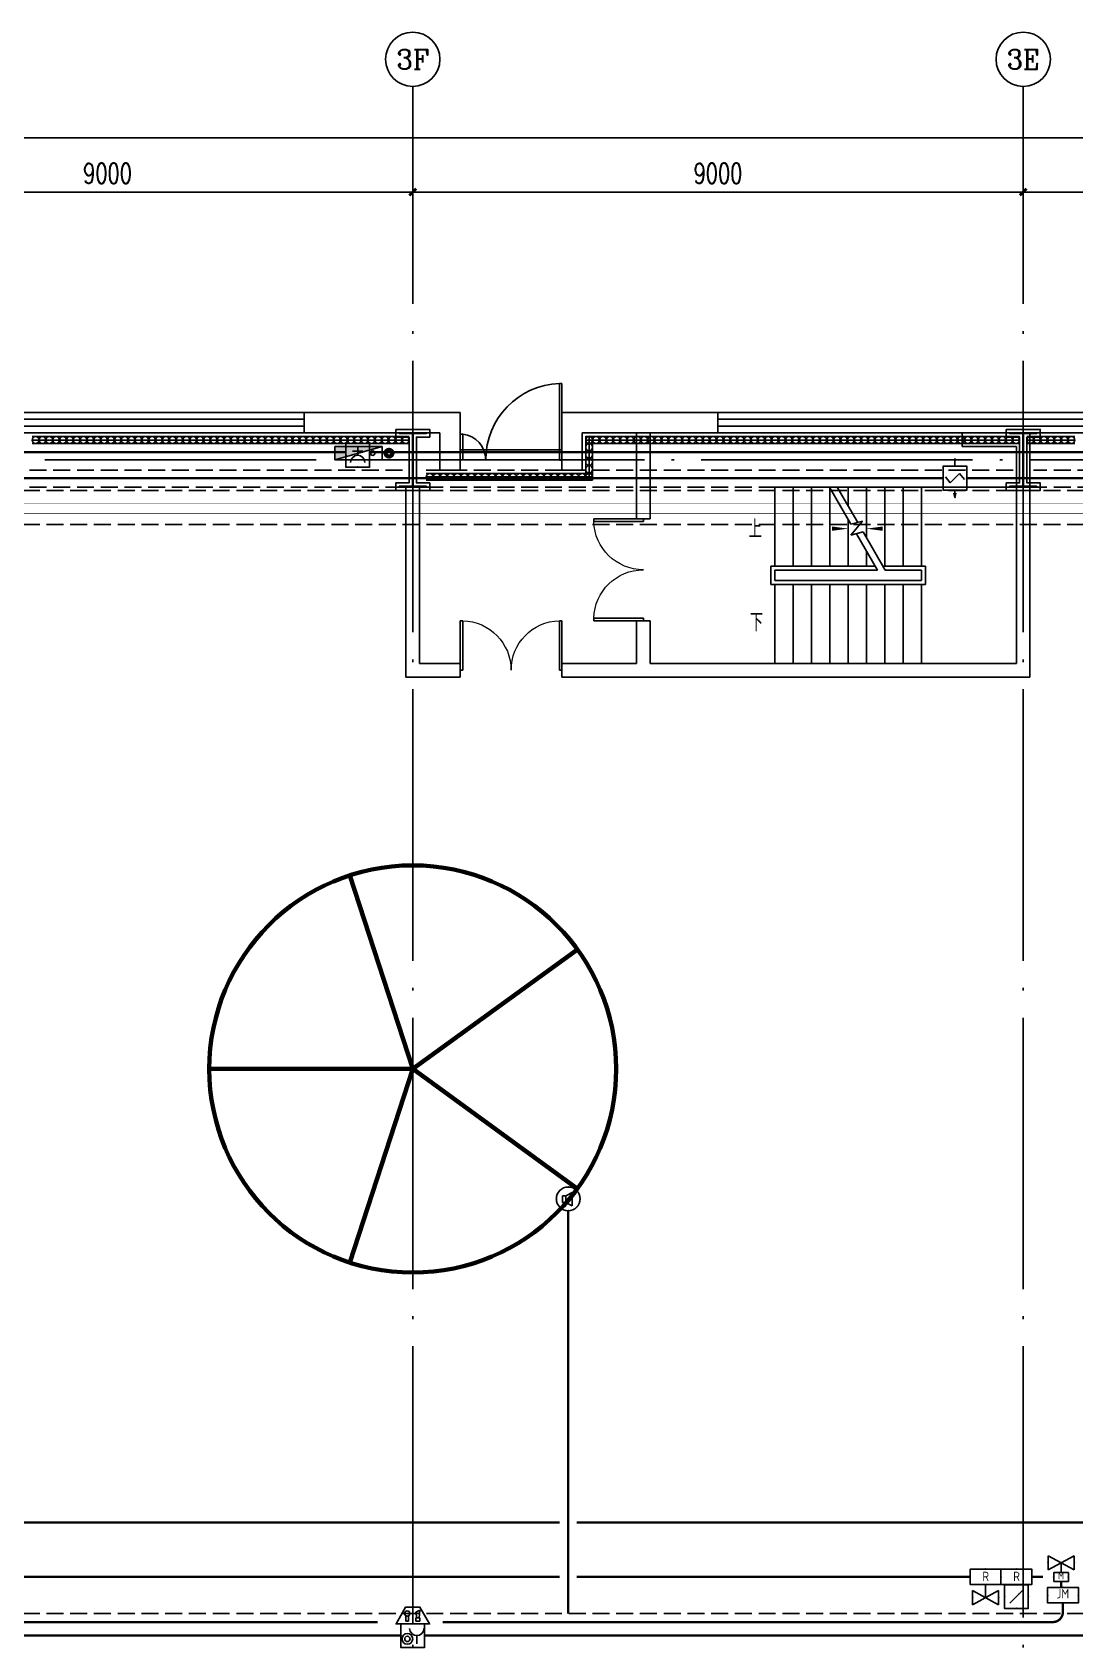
# Model space of a CAD drawing. Extents: x -1396510 to 1250330, y -1892470 to 1623980.
# Drawn here: x 768864 to 784237, y -1305476 to -1281770 of the extents above; entities that cross this region are included whole.
import ezdxf
from ezdxf.enums import TextEntityAlignment as Align

# ---------------------------------------------------------------- set-up
doc = ezdxf.new("R2010")
doc.units = 0
doc.header["$LTSCALE"] = 1000
doc.header["$MEASUREMENT"] = 0
doc.linetypes.add('DASH', pattern=[0.35, 0.25, -0.1])
doc.linetypes.add('DOTE', pattern=[2.42, 2, -0.2, 0.02, -0.2])
doc.layers.get('Defpoints').update_dxf_attribs({"color": 210})
for name, color, linetype in [('10平面$0$WINDOW', 4, 'Continuous'), ('A-AXIS-D', 1, 'Continuous'), ('A-AXIS-DOTE', 14, 'DOTE'), ('A-HATCH-2', 251, 'Continuous'), ('A-HRAIL', 173, 'Continuous'), ('A-LIN-V', 9, 'Continuous'), ('A-SFCE', 30, 'Continuous'), ('A-WINDOW', 140, 'Continuous'), ('AS-COLN', 6, 'Continuous'), ('AS-WALL', 40, 'Continuous'), ('CABLETRAY_FIRE', 1, 'DASH'), ('DIM_SYMB', 3, 'Continuous'), ('EQUIP-动力', 3, 'Continuous'), ('EQUIP-广播', 3, 'Continuous'), ('EQUIP-消防', 3, 'Continuous'), ('SB_ZF消火栓', 10, 'Continuous'), ('SB_ZF消火栓M', 10, 'Continuous'), ('WIRE-照明', 1, 'Continuous'), ('建-窗', 4, 'Continuous')]:
    doc.layers.add(name, color=color, linetype=linetype)
doc.layers.add('A-云线2', color=3, linetype='Continuous', plot=False)
doc.layers.add('LG-ZF消防', color=1, linetype='Continuous', lineweight=60)
doc.styles.add('_TCH_AXIS', font='COMPLEX', dxfattribs={"bigfont": 'GBCBIG'})
doc.styles.add('_TCH_DIM', font='SIMPLEX', dxfattribs={"bigfont": 'GBCBIG'})
doc.styles.add('_TCH_DIM_T3', font='SIMPLEX', dxfattribs={"width": 0.705882, "bigfont": 'GBCBIG'})
doc.styles.add('_TEL_ATTDEF', font='GBENOR', dxfattribs={"width": 0.8, "height": 3, "bigfont": 'GBCBIG'})
doc.styles.add('_TEL_DIM', font='SIMPLEX', dxfattribs={"width": 0.8, "height": 3.5, "bigfont": 'HZTXT'})
doc.styles.get("Standard").update_dxf_attribs({"font": 'gbenor.shx', "bigfont": 'gbcbig.shx'})
doc.styles.add('TG_LINETYPE', font='SIMPLEX', dxfattribs={"width": 0.8, "height": 3, "bigfont": 'HZTXT'})
doc.linetypes.add('TG_B', pattern='A,1,-0.3,["B",TG_LINETYPE,S=0.1,R=0,X=-0.25,Y=-0.15],0', length=1.3)
doc.linetypes.add('TG_H', pattern='A,1,-0.3,["H",TG_LINETYPE,S=0.1,R=0,X=-0.25,Y=-0.15],0', length=1.3)
doc.linetypes.add('TG_TV', pattern='A,1,-0.6,["TV",TG_LINETYPE,S=0.1,R=0,X=-0.6,Y=-0.15],0', length=1.6)
doc.dimstyles.new('_TCH_ARCH&&100', dxfattribs={"dimtxt": 297.5, "dimasz": 100, "dimexe": 100, "dimexo": 100, "dimgap": 126.25, "dimtad": 1, "dimdec": 0, "dimzin": 0, "dimdsep": 46, "dimtxsty": '_TCH_DIM_T3', "dimblk": 'ARCHTICK', "dimcen": 0.09, "dimclrt": 7, "dimazin": 2, "dimtfac": 1, "dimtdec": 0, "dimtix": 1, "dimtmove": 2, "dimatfit": 3, "dimfxl": 0, "dimtolj": 1, "dimtzin": 0, "dimarcsym": 0})

# ---------------------------------------------------------------- blocks, each defined once
blk = doc.blocks.new('4324324')
at = {"layer": 'A-HATCH-2', "color": 8, "linetype": 'DASH'}
for p, q in [((-294754, 620270), (-135554, 620270)), ((-294754, 619770), (-135554, 619770)), ((-294754, 603720), (-128854, 603720))]:
    blk.add_line(p, q, dxfattribs=at)
blk = doc.blocks.new('w4324324')
at = {"layer": 'A-HATCH-2', "color": 0, "lineweight": 60}
for q in [(-1694760, 686605), (-1697614, 684532), (-1691907, 684532), (-1696524, 681178), (-1692997, 681178)]:
    blk.add_line((-1694760, 683605), q, dxfattribs=at)
blk.add_circle((-1694760, 683605), 3000, dxfattribs=at)
blk = doc.blocks.new('342343')
at = {"layer": 'A-LIN-V', "color": 8}
blk.add_blockref('w4324324', (1084560, -26444), dxfattribs=at)
blk = doc.blocks.new('w42343243')
at = {"layer": 'A-HATCH-2', "color": 8}
blk.add_lwpolyline([(-165104, 621070), (-164604, 621070), (-164604, 620958), (-164800, 620958), (-164800, 620282), (-164604, 620282), (-164604, 620170), (-165104, 620170), (-165104, 620282), (-164908, 620282), (-164908, 620958), (-165104, 620958)], close=True, dxfattribs=at)
at = {"layer": 'AS-COLN', "color": 3}
blk.add_lwpolyline([(-165054, 621020), (-164654, 621020), (-164654, 621008), (-164850, 621008), (-164850, 620232), (-164654, 620232), (-164654, 620220), (-165054, 620220), (-165054, 620232), (-164858, 620232), (-164858, 621008), (-165054, 621008)], close=True, dxfattribs=at)
blk = doc.blocks.new('42343')
at = {"layer": 'A-WINDOW'}
for p in [(-9000, 100), (0, 100)]:
    blk.add_blockref('w42343243', p, dxfattribs=at)
blk = doc.blocks.new('A$C5D961328')
at = {"layer": 'SB_ZF消火栓'}
blk.add_hatch(color=256, dxfattribs=at).paths.add_polyline_path([(0, 40), (700, 40), (700, 240)])
for p, q in [((700, 240), (0, 240)), ((0, 240), (0, 40)), ((700, 240), (0, 40)), ((700, 240), (700, 40)), ((0, 40), (700, 40))]:
    blk.add_line(p, q, dxfattribs=at)
at = {"layer": 'SB_ZF消火栓', "color": 1}
blk.add_circle((140, 140), 32.5, dxfattribs=at)
blk = doc.blocks.new('we42342343234')
at = {"layer": 'LG-ZF消防'}
blk.add_circle((-174204, 620820), 50, dxfattribs=at)
at = {"layer": 'SB_ZF消火栓M', "rotation": 180}
blk.add_blockref('A$C5D961328', (-174304, 620960), dxfattribs=at)
blk = doc.blocks.new('_ArchTick')
at = {"color": 0, "linetype": 'ByBlock', "const_width": 0.4}
blk.add_lwpolyline([(-0.5, -0.5), (0.5, 0.5)], dxfattribs=at)
blk = doc.blocks.new('*D5848')
at = {"layer": 'A-AXIS-D', "color": 0, "lineweight": -2, "transparency": 16777216}
for p, q in [((130000, 3190), (130000, 4048)), ((139000, 3190), (139000, 4048)), ((130000, 3948), (139000, 3948))]:
    blk.add_line(p, q, dxfattribs=at)
at = {"layer": 'Defpoints', "color": 0, "transparency": 16777216}
for p in [(139000, 3948), (130000, 3090), (139000, 3090)]:
    blk.add_point(p, dxfattribs=at)
at = {"layer": 'A-AXIS-D', "color": 0, "lineweight": -2, "transparency": 16777216, "xscale": 100, "yscale": 100, "zscale": 100, "rotation": 180}
blk.add_blockref('_ArchTick', (130000, 3948), dxfattribs=at)
at = {"layer": 'A-AXIS-D', "color": 0, "lineweight": -2, "transparency": 16777216, "xscale": 100, "yscale": 100, "zscale": 100}
blk.add_blockref('_ArchTick', (139000, 3948), dxfattribs=at)
at = {"layer": 'A-AXIS-D', "color": 7, "transparency": 16777216, "insert": (134500, 4223), "char_height": 297.5, "attachment_point": 5, "style": '_TCH_DIM_T3'}
blk.add_mtext('\\A1;9000', dxfattribs=at)
blk = doc.blocks.new('*D5849')
at = {"layer": 'A-AXIS-D', "color": 0, "lineweight": -2, "transparency": 16777216}
for p, q in [((139000, 3190), (139000, 4048)), ((148000, 3190), (148000, 4048)), ((139000, 3948), (148000, 3948))]:
    blk.add_line(p, q, dxfattribs=at)
at = {"layer": 'Defpoints', "color": 0, "transparency": 16777216}
for p in [(148000, 3948), (139000, 3090), (148000, 3090)]:
    blk.add_point(p, dxfattribs=at)
at = {"layer": 'A-AXIS-D', "color": 0, "lineweight": -2, "transparency": 16777216, "xscale": 100, "yscale": 100, "zscale": 100, "rotation": 180}
blk.add_blockref('_ArchTick', (139000, 3948), dxfattribs=at)
at = {"layer": 'A-AXIS-D', "color": 0, "lineweight": -2, "transparency": 16777216, "xscale": 100, "yscale": 100, "zscale": 100}
blk.add_blockref('_ArchTick', (148000, 3948), dxfattribs=at)
at = {"layer": 'A-AXIS-D', "color": 7, "transparency": 16777216, "insert": (143500, 4223), "char_height": 297.5, "attachment_point": 5, "style": '_TCH_DIM_T3'}
blk.add_mtext('\\A1;9000', dxfattribs=at)
blk = doc.blocks.new('*D5850')
at = {"layer": 'A-AXIS-D', "color": 0, "lineweight": -2, "transparency": 16777216}
for p, q in [((148000, 3190), (148000, 4048)), ((157000, 3190), (157000, 4048)), ((148000, 3948), (157000, 3948))]:
    blk.add_line(p, q, dxfattribs=at)
at = {"layer": 'Defpoints', "color": 0, "transparency": 16777216}
for p in [(157000, 3948), (148000, 3090), (157000, 3090)]:
    blk.add_point(p, dxfattribs=at)
at = {"layer": 'A-AXIS-D', "color": 0, "lineweight": -2, "transparency": 16777216, "xscale": 100, "yscale": 100, "zscale": 100, "rotation": 180}
blk.add_blockref('_ArchTick', (148000, 3948), dxfattribs=at)
at = {"layer": 'A-AXIS-D', "color": 0, "lineweight": -2, "transparency": 16777216, "xscale": 100, "yscale": 100, "zscale": 100}
blk.add_blockref('_ArchTick', (157000, 3948), dxfattribs=at)
at = {"layer": 'A-AXIS-D', "color": 7, "transparency": 16777216, "insert": (152500, 4223), "char_height": 297.5, "attachment_point": 5, "style": '_TCH_DIM_T3'}
blk.add_mtext('\\A1;9000', dxfattribs=at)
blk = doc.blocks.new('*D5855')
at = {"layer": 'A-AXIS-D', "color": 0, "lineweight": -2, "transparency": 16777216}
for p, q in [((-900, 3290), (-900, 4848)), ((-900, 4748), (184800, 4748)), ((184800, 3290), (184800, 4848))]:
    blk.add_line(p, q, dxfattribs=at)
at = {"layer": 'Defpoints', "color": 0, "transparency": 16777216}
for p in [(184800, 4748), (-900, 3190), (184800, 3190)]:
    blk.add_point(p, dxfattribs=at)
at = {"layer": 'A-AXIS-D', "color": 0, "lineweight": -2, "transparency": 16777216, "xscale": 100, "yscale": 100, "zscale": 100, "rotation": 180}
blk.add_blockref('_ArchTick', (-900, 4748), dxfattribs=at)
at = {"layer": 'A-AXIS-D', "color": 0, "lineweight": -2, "transparency": 16777216, "xscale": 100, "yscale": 100, "zscale": 100}
blk.add_blockref('_ArchTick', (184800, 4748), dxfattribs=at)
at = {"layer": 'A-AXIS-D', "color": 7, "transparency": 16777216, "insert": (91950, 5023), "char_height": 297.5, "attachment_point": 5, "style": '_TCH_DIM_T3'}
blk.add_mtext('\\A1;185700', dxfattribs=at)
blk = doc.blocks.new('$DorLib2D$00000002')
for p, q in [((-0.5, 0), (-0.5, 0.4875)), ((-0.475, 0.4875), (-0.5, 0.4875)), ((-0.475, 0), (-0.475, 0.4875)), ((0.475, 0), (0.475, 0.4875)), ((0.475, 0.4875), (0.5, 0.4875)), ((0.5, 0), (0.5, 0.4875)), ((-0.5, 0), (-0.475, 0)), ((0.5, 0), (0.475, 0))]:
    blk.add_line(p, q)
at = {"lineweight": 13}
for centre, start, end in [((-0.4875, 0), 0, 88.53072), ((0.4875, 0), 91.46928, 180)]:
    blk.add_arc(centre, 0.4875, start, end, dxfattribs=at)
blk = doc.blocks.new('99平面图例外参$0$$LinePat$圆环')
for points in [[(0, 150), (300, 150)], [(0, 0), (300, 0)], [(0, -150), (300, -150)]]:
    blk.add_lwpolyline(points)
at = {"color": 0}
blk.add_circle((150, 0), 150, dxfattribs=at)
blk = doc.blocks.new('WINDOW2DLIB$DYNSTYLE$00000005')
at = {"color": 0}
for points in [[(-0.5, 0.5), (-0.5, -0.5)], [(-0.5, 0.5), (0.5, 0.5)], [(0.5, -0.5), (0.5, 0.5)], [(0.5, 0.1667), (-0.5, 0.1667)], [(0.5, -0.1667), (-0.5, -0.1667)], [(-0.5, -0.5), (0.5, -0.5)]]:
    blk.add_lwpolyline(points, dxfattribs=at)
blk = doc.blocks.new('DOOR2DLIB$SYSLIB$00000123')
at = {"color": 0}
for p, q in [((0.475, -0.001), (0.475, 0.752)), ((0.475, 0.752), (0.5, 0.752)), ((0.5, -0.001), (0.5, 0.752)), ((-0.5, 0), (-0.5, 0.252)), ((-0.475, 0.252), (-0.5, 0.252)), ((-0.475, 0), (-0.475, 0.252)), ((-0.475, 0), (-0.5, 0)), ((0.475, -0.001), (0.5, -0.001))]:
    blk.add_line(p, q, dxfattribs=at)
for centre, radius, start, end in [((0.505, -0.002), 0.755, 92.2493, 179.7238), ((-0.501, 0.003), 0.251, 359.7899, 84.0974)]:
    blk.add_arc(centre, radius, start, end, dxfattribs=at)
blk = doc.blocks.new('$equip$00002762')
for p, q in [((-0.5, 0), (-0.809, 0)), ((-0.5, 0.5), (-0.5, -0.5)), ((0.5, 0.5), (-0.5, 0.5)), ((-0.2, 0.2), (0.05, 0.4)), ((0, 0), (-0.2, 0.2)), ((0, 0), (0.2, -0.2)), ((0.5, -0.5), (0.5, 0.5)), ((0.809, 0), (0.5, 0)), ((-0.5, -0.5), (0.5, -0.5)), ((0.2, -0.2), (-0.05, -0.4))]:
    blk.add_line(p, q)
at = {"color": 0, "linetype": 'Continuous'}
for p, q in [((0.809, 0), (0.638, 0.041)), ((0.638, -0.039), (0.809, 0))]:
    blk.add_line(p, q, dxfattribs=at)
at = {"const_width": 0.0571}
for points in [[(-0.809, 0), (-0.5, 0)], [(-0.5, 0.5), (0.5, 0.5), (0.5, -0.5), (-0.5, -0.5), (-0.5, 0.5), (0.5, 0.5)], [(0.5, 0), (0.654, 0)]]:
    blk.add_lwpolyline(points, dxfattribs=at)
for p in [(-0.809, 0), (0, 0.5), (0.809, 0), (0, -0.5)]:
    blk.add_point(p)
blk.add_solid([(0.809, 0), (0.638, 0.041), (0.638, -0.039)])
at = {"color": 7, "flags": 1}
for tag, height, p in [('A', 0.00002, (0, 0)), ('B', 0.4, (0.755, -0.254))]:
    blk.add_attdef(tag, text='', height=height, dxfattribs=at).set_placement(p, align=Align.MIDDLE_CENTER)
blk = doc.blocks.new('$equip$00002656')
for p, q in [((-0.5, 1), (-0.5, 0)), ((0.5, 1), (-0.5, 1)), ((0.5, 0), (0.5, 1)), ((-0.5, 0), (0.5, 0)), ((-0.219, 0.331), (0.222, 0.331)), ((0, 0.5), (0, 0.15))]:
    blk.add_line(p, q)
at = {"const_width": 0.0571}
blk.add_lwpolyline([(-0.5, 1), (0.5, 1), (0.5, 0), (-0.5, 0), (-0.5, 1), (0.5, 1)], dxfattribs=at)
blk.add_arc((0, 0.8), 0.3, 180, 0)
for p in [(0, 1), (-0.5, 0.5), (0, 0), (0.5, 0.5)]:
    blk.add_point(p)
at = {"color": 7, "flags": 1}
for tag, height, p in [('A', 0.00002, (0, 0)), ('B', 0.4, (0.762, 0.292))]:
    blk.add_attdef(tag, text='', height=height, dxfattribs=at).set_placement(p, align=Align.MIDDLE_CENTER)
blk = doc.blocks.new('$equip$00002341')
for p, q in [((-0.241, 0.136), (-0.241, -0.144)), ((-0.241, 0.136), (-0.101, 0.136)), ((-0.101, 0.136), (0.167, 0.277)), ((-0.101, 0.136), (-0.101, -0.144)), ((0.167, 0.277), (0.167, -0.295)), ((-0.101, -0.144), (-0.241, -0.144)), ((0.167, -0.295), (-0.101, -0.144))]:
    blk.add_line(p, q)
at = {"const_width": 0.0571}
blk.add_lwpolyline([(-0.5, 0, -1), (0.5, 0, -1), (-0.5, 0, -1.463176)], format="xyb", dxfattribs=at)
blk.add_circle((0, 0), 0.5)
for p in [(-0.5, 0), (0, 0.5), (0.5, 0), (0, -0.5)]:
    blk.add_point(p)
at = {"color": 7, "style": '_TEL_DIM', "flags": 1}
blk.add_attdef('A', text='', height=0.00002, dxfattribs=at).set_placement((0, 0), align=Align.MIDDLE_CENTER)
blk = doc.blocks.new('$equip$00002655')
for p, q in [((-0.5, 1), (-0.5, 0)), ((0.5, 1), (-0.5, 1)), ((0.5, 0), (0.5, 1)), ((-0.5, 0), (0.5, 0)), ((-0.169, 0.5), (-0.169, 0.15))]:
    blk.add_line(p, q)
at = {"const_width": 0.0571}
blk.add_lwpolyline([(-0.5, 1), (0.5, 1), (0.5, 0), (-0.5, 0), (-0.5, 1), (0.5, 1)], dxfattribs=at)
for radius in [0.226, 0.113]:
    blk.add_circle((0.227, 0.36), radius)
blk.add_arc((-0.169, 0.8), 0.3, 180, 0)
for p in [(0, 1), (-0.5, 0.5), (0, 0), (0.5, 0.5)]:
    blk.add_point(p)
at = {"color": 7, "flags": 1}
for tag, height, p in [('A', 0.00002, (0, 0)), ('B', 0.4, (0.762, 0.292))]:
    blk.add_attdef(tag, text='', height=height, dxfattribs=at).set_placement(p, align=Align.MIDDLE_CENTER)
blk = doc.blocks.new('$equip$00002679')
for p, q in [((-0.3, 0.699), (-0.703, 0)), ((0.3, 0.699), (-0.3, 0.699)), ((0.3, 0.699), (-0.3, 0.699)), ((0, 0.699), (0, 0)), ((0.703, 0), (0.3, 0.699)), ((-0.703, 0), (0.703, 0)), ((-0.264, 0.249), (-0.304, 0.569)), ((-0.304, 0.569), (-0.128, 0.489)), ((-0.304, 0.249), (-0.304, 0.113)), ((-0.128, 0.249), (-0.304, 0.249)), ((-0.304, 0.113), (-0.128, 0.113)), ((-0.128, 0.489), (-0.168, 0.249)), ((-0.128, 0.113), (-0.128, 0.249)), ((0.174, 0.11), (0.174, 0.338)), ((0.294, 0.11), (0.174, 0.11)), ((0.294, 0.338), (0.294, 0.11))]:
    blk.add_line(p, q)
at = {"const_width": 0.0571}
for points in [[(-0.299, 0.699), (0.301, 0.699), (0.703, 0), (-0.702, 0), (-0.299, 0.699), (0.301, 0.699)], [(-0.3, 0.699), (0.3, 0.699), (0.703, 0), (-0.703, 0), (-0.3, 0.699), (0.3, 0.699)]]:
    blk.add_lwpolyline(points, dxfattribs=at)
blk.add_circle((0.234, 0.43), 0.111)
for p in [(0, 0.699), (-0.501, 0.349), (0, 0), (0.502, 0.349)]:
    blk.add_point(p)
at = {"color": 7, "flags": 1}
for tag, height, p in [('A', 0.00002, (0, 0)), ('B', 0.4, (0.961, 0.299))]:
    blk.add_attdef(tag, text='', height=height, dxfattribs=at).set_placement(p, align=Align.MIDDLE_CENTER)
blk = doc.blocks.new('$equip$00002773')
for p, q in [((0.65, 0.65), (-0.65, 0.65)), ((-0.65, 0.65), (-0.65, 0)), ((-0.65, 0), (0.65, 0)), ((0.65, 0), (0.65, 0.65))]:
    blk.add_line(p, q)
at = {"const_width": 0.04}
blk.add_lwpolyline([(-0.65, 0.65), (-0.65, 0), (0.65, 0), (0.65, 0.65), (-0.65, 0.65), (-0.65, 0)], dxfattribs=at)
for p in [(-0.65, 0.325), (0, 0.65), (0, 0), (0.65, 0.325)]:
    blk.add_point(p)
at = {"color": 7}
blk.add_attdef('$TEXT$', text='', height=0.4, dxfattribs=at).set_placement((0.006, 0.343), align=Align.MIDDLE_CENTER)
at = {"color": 7, "flags": 1}
for tag, p in [('A', (0, 0)), ('B', (0.905, 0.246))]:
    blk.add_attdef(tag, text='', height=0.4, dxfattribs=at).set_placement(p, align=Align.MIDDLE_CENTER)
blk = doc.blocks.new('$equip$00003146')
for p, q in [((-0.31, 0), (0.31, 0)), ((-0.31, -0.38), (-0.31, 0)), ((0.31, 0), (0.31, -0.38)), ((0.55, -0.49), (-0.55, -1.09)), ((-0.55, -0.49), (0.55, -1.09)), ((-0.55, -1.09), (-0.55, -0.49)), ((-0.31, -0.38), (0.31, -0.38)), ((0, -0.79), (0, -0.38)), ((0.55, -0.49), (0.55, -1.09))]:
    blk.add_line(p, q)
for p in [(0, 0), (-0.31, -0.19), (0.31, -0.19), (-0.55, -0.79), (0, -0.79), (0.55, -0.79)]:
    blk.add_point(p)
at = {"color": 7, "style": '_TEL_DIM'}
blk.add_attdef('$TEXT$', text='', height=0.3, dxfattribs=at).set_placement((0, -0.19), align=Align.MIDDLE_CENTER)
at = {"color": 7, "style": '_TEL_DIM', "flags": 1}
for tag in ['A', 'REMARK']:
    blk.add_attdef(tag, text='', height=0.00002, dxfattribs=at).set_placement((0, 0), align=Align.MIDDLE_CENTER)
blk = doc.blocks.new('$equip$00002760')
for p, q in [((0.5, 0.5), (-0.5, 0.5)), ((-0.5, 0.5), (-0.5, -0.5)), ((-0.283, -0.283), (0.283, 0.283)), ((0.5, -0.5), (0.5, 0.5)), ((-0.5, -0.5), (0.5, -0.5))]:
    blk.add_line(p, q)
at = {"const_width": 0.0571}
blk.add_lwpolyline([(-0.5, 0.5), (0.5, 0.5), (0.5, -0.5), (-0.5, -0.5), (-0.5, 0.5), (0.5, 0.5)], dxfattribs=at)
for p in [(-0.5, 0), (0, 0.5), (0.5, 0), (0, -0.5)]:
    blk.add_point(p)
blk.add_solid([(0.283, 0.283), (0.075, 0.124), (0.124, 0.075)])
at = {"color": 7, "flags": 1}
for tag, height, p in [('A', 0.00002, (0, 0)), ('B', 0.4, (0.755, -0.254))]:
    blk.add_attdef(tag, text='', height=height, dxfattribs=at).set_placement(p, align=Align.MIDDLE_CENTER)
blk = doc.blocks.new('$equip$00002794')
for p, q in [((0, -0.552), (0, 0)), ((0, 0), (0.229, 0)), ((-0.55, -0.852), (-0.55, -0.252)), ((-0.55, -0.252), (0.55, -0.852)), ((0.55, -0.252), (-0.55, -0.852)), ((0.55, -0.252), (0.55, -0.852))]:
    blk.add_line(p, q)
for p in [(-0.55, -0.552), (0, -0.552), (0.55, -0.552)]:
    blk.add_point(p)
at = {"color": 7, "flags": 1}
for tag, height, p in [('A', 0.00002, (0, 0)), ('B', 0.4, (0.805, -0.606))]:
    blk.add_attdef(tag, text='', height=height, dxfattribs=at).set_placement(p, align=Align.MIDDLE_CENTER)
blk = doc.blocks.new('世赫3#厂房一层0821')
at = {"layer": '10平面$0$WINDOW'}
blk.add_line((141200, 149.9), (139700, 149.9), dxfattribs=at)
at = {"layer": 'A-AXIS-D'}
for centre in [(139000, 5904), (148000, 5904)]:
    blk.add_circle(centre, 400, dxfattribs=at)
at = {"layer": 'A-AXIS-DOTE', "color": 8, "ltscale": 2}
for p, q in [((139000, -79980), (139000, 5514)), ((148000, -79980), (148000, 5514)), ((190814.2, 0), (-5155.8, 0))]:
    blk.add_line(p, q, dxfattribs=at)
at = {"layer": 'A-SFCE', "linetype": 'DASH'}
for p, q in [((138850, -150), (121150, -150)), ((165850, -150), (148150, -150)), ((138850, -400), (121150, -400)), ((165850, -400), (148150, -400))]:
    blk.add_line(p, q, dxfattribs=at)
at = {"layer": 'A-SFCE', "color": 2, "linetype": 'DASH'}
for p, q in [((147850, -150), (139150, -150)), ((147850, -400), (139150, -400))]:
    blk.add_line(p, q, dxfattribs=at)
at = {"layer": 'AS-WALL'}
for p, q in [((139700, 699.9), (137400, 699.9)), ((137400, 699.9), (137400, 399.9)), ((139700, 149.9), (139700, 699.9)), ((141200, 699.9), (141350, 699.9)), ((141200, 699.9), (141200, 399.9)), ((143500, 699.9), (141350, 699.9)), ((143500, 399.9), (143500, 699.9)), ((137400, 399.9), (139400, 399.9)), ((139400, -150.1), (139400, 399.9)), ((141200, 399.9), (141200, 399.9)), ((141200, 149.9), (141200, 399.9)), ((141500, -150.1), (141500, 399.9)), ((141500, 399.9), (143500, 399.9)), ((139700, -150.1), (139700, 149.9)), ((141200, 149.9), (141200, -150.1)), ((139400, -150.1), (139700, -150.1)), ((141200, -150.1), (141500, -150.1))]:
    blk.add_line(p, q, dxfattribs=at)
at = {"layer": 'Defpoints', "color": 8}
for p, q in [((142300, 399.9), (142300, -868.8)), ((142500, 399.9), (142300, 399.9)), ((142500, -868.8), (142500, 399.9)), ((147100, 399.9), (147900, 399.9)), ((147100, 399.9), (147100, 199.9)), ((147900, 399.9), (147900, 399.9)), ((147900, 399.9), (148100, 399.9)), ((148100, 299.9), (148100, 399.9)), ((148100, -3200.1), (148100, 299.9)), ((147100, 199.9), (147900, 199.9)), ((147900, -3000.1), (147900, 199.9)), ((138900, -3200.1), (138900, -400)), ((138900, -400), (139100, -400)), ((139100, -3000.1), (139100, -400)), ((144340, -400.1), (145143.6, -400.1)), ((144340, -400.1), (144340, -1565.1)), ((144610, -400.1), (144610, -1565.1)), ((144880, -400.1), (144880, -1565.1)), ((145143.6, -400.1), (145460.1, -948.1)), ((145150, -411.1), (145150, -1565.1)), ((145259.1, -400.1), (146500, -400.1)), ((145259.1, -400.1), (145560.1, -921.4)), ((145420, -400.1), (145420, -678.7)), ((145690, -400.1), (145690, -1146.4)), ((145960, -400.1), (145960, -1565.1)), ((146230, -400.1), (146230, -1565.1)), ((146500, -400.1), (146500, -1565.1)), ((147900, -400.1), (146500, -400.1)), ((146500, -400.1), (146500, -1565.1)), ((147900, -3000.1), (147900, -400.1)), ((142300, -868.8), (142500, -868.8)), ((145420, -878.7), (145420, -1565.1)), ((145632.4, -902), (145459.5, -1108)), ((145460.1, -948.1), (145632.4, -902)), ((145459.5, -1108), (145639.9, -1059.7)), ((145539.9, -1086.5), (145850.9, -1625.1)), ((145639.9, -1059.7), (145966.4, -1625.1)), ((145690, -1346.4), (145690, -1565.1)), ((144280, -1835.1), (144280, -1565.1)), ((144280, -1565.1), (145816.3, -1565.1)), ((144340, -1625.1), (145850.9, -1625.1)), ((144340, -1775.1), (144340, -1625.1)), ((144340, -1625.1), (145850.9, -1625.1)), ((144340, -1625.1), (144340, -1775.1)), ((145931.7, -1565.1), (146560, -1565.1)), ((145966.4, -1625.1), (146500, -1625.1)), ((145966.4, -1625.1), (146500, -1625.1)), ((146500, -1625.1), (146500, -1775.1)), ((146500, -1625.1), (146500, -1775.1)), ((146560, -1565.1), (146560, -1835.1)), ((146560, -1835.1), (144280, -1835.1)), ((146500, -1775.1), (144340, -1775.1)), ((146500, -1775.1), (144340, -1775.1)), ((144340, -3000.1), (144340, -1835.1)), ((144610, -3000.1), (144610, -1835.1)), ((144880, -3000.1), (144880, -1835.1)), ((145150, -3000.1), (145150, -1835.1)), ((145420, -3000.1), (145420, -1835.1)), ((145690, -3000.1), (145690, -1835.1)), ((145960, -3000.1), (145960, -1835.1)), ((146230, -3000.1), (146230, -1835.1)), ((146500, -3000.1), (146500, -1835.1)), ((146500, -1835.1), (146500, -3000.1)), ((142500, -2368.8), (142300, -2368.8)), ((142300, -2368.8), (142300, -3000.1)), ((142500, -3000.1), (142500, -2368.8)), ((139700, -3000.1), (139100, -3000.1)), ((139700, -3200.1), (139700, -3000.1)), ((142300, -3000.1), (141200, -3000.1)), ((141200, -3000.1), (141200, -3200.1)), ((142500, -3000.1), (147900, -3000.1)), ((146500, -3000.1), (144340, -3000.1)), ((146500, -3000.1), (147900, -3000.1)), ((138900, -3200.1), (139700, -3200.1)), ((141200, -3200.1), (142400, -3200.1)), ((142400, -3200.1), (148100, -3200.1))]:
    blk.add_line(p, q, dxfattribs=at)
at = {"layer": 'DIM_SYMB', "color": 8}
for points in [[(144205, -1012.6, 0, 0, 0), (145420, -1012.6, 0, 64, 0), (145180, -1012.6, 0, 0, 0)], [(144205, -2387.6, 0, 0, 0), (147200, -2387.6, 0, 0, 0), (147200, -1012.6, 0, 0, 0), (145690, -1012.6, 0, 64, 0), (145930, -1012.6, 0, 0, 0)]]:
    blk.add_lwpolyline(points, format="xyseb", dxfattribs=at)
at = {"layer": '10平面$0$WINDOW', "xscale": -1500, "yscale": -1500, "zscale": 300, "rotation": 179.9999999999555}
blk.add_blockref('DOOR2DLIB$SYSLIB$00000123', (140450, -0.1), dxfattribs=at)
at = {"layer": 'A-HRAIL', "yscale": 0.3333333333111111, "zscale": 0.3333333333111111}
for p, xscale, rotation in [((133489.5, 293.9), -0.3368181817957273, 359.9999999997967), ((133590.6, 293.9), -0.3368181817957273, 359.9999999997967), ((133691.6, 293.9), -0.3368181817957273, 359.9999999997967), ((133792.7, 293.9), -0.3368181817957273, 359.9999999997967), ((133893.7, 293.9), -0.3368181817957273, 359.9999999997967), ((133994.8, 293.9), -0.3368181817957273, 359.9999999997967), ((134095.8, 293.9), -0.3368181817957273, 359.9999999997967), ((134196.9, 293.9), -0.3368181817957273, 359.9999999997967), ((134297.9, 293.9), -0.3368181817957273, 359.9999999997967), ((134399, 293.9), -0.3368181817957273, 359.9999999997967), ((134500, 293.9), -0.3368181817957273, 359.9999999997967), ((134601, 293.9), -0.3368181817957273, 359.9999999997967), ((134702.1, 293.9), -0.3368181817957273, 359.9999999997967), ((134803.1, 293.9), -0.3368181817957273, 359.9999999997967), ((134904.2, 293.9), -0.3368181817957273, 359.9999999997967), ((135005.2, 293.9), -0.3368181817957273, 359.9999999997967), ((135106.3, 293.9), -0.3368181817957273, 359.9999999997967), ((135207.3, 293.9), -0.3368181817957273, 359.9999999997967), ((135308.4, 293.9), -0.3368181817957273, 359.9999999997967), ((135409.4, 293.9), -0.3368181817957273, 359.9999999997967), ((135510.5, 293.9), -0.3368181817957273, 359.9999999997967), ((135611.5, 293.9), -0.3368181817957273, 359.9999999997967), ((135712.5, 293.9), -0.3368181817957273, 359.9999999997967), ((135813.6, 293.9), -0.3368181817957273, 359.9999999997967), ((135914.6, 293.9), -0.3368181817957273, 359.9999999997967), ((136015.7, 293.9), -0.3368181817957273, 359.9999999997967), ((136116.7, 293.9), -0.3368181817957273, 359.9999999997967), ((136217.8, 293.9), -0.3368181817957273, 359.9999999997967), ((136318.8, 293.9), -0.3368181817957273, 359.9999999997967), ((136419.9, 293.9), -0.3368181817957273, 359.9999999997967), ((136520.9, 293.9), -0.3368181817957273, 359.9999999997967), ((136622, 293.9), -0.3368181817957273, 359.9999999997967), ((136723, 293.9), -0.3368181817957273, 359.9999999997967), ((136824, 293.9), -0.3368181817957273, 359.9999999997967), ((136925.1, 293.9), -0.3368181817957273, 359.9999999997967), ((137026.1, 293.9), -0.3368181817957273, 359.9999999997967), ((137127.2, 293.9), -0.3368181817957273, 359.9999999997967), ((137228.2, 293.9), -0.3368181817957273, 359.9999999997967), ((137329.3, 293.9), -0.3368181817957273, 359.9999999997967), ((137430.3, 293.9), -0.3368181817957273, 359.9999999997967), ((137531.4, 293.9), -0.3368181817957273, 359.9999999997967), ((137632.4, 293.9), -0.3368181817957273, 359.9999999997967), ((137733.5, 293.9), -0.3368181817957273, 359.9999999997967), ((137834.5, 293.9), -0.3368181817957273, 359.9999999997967), ((137935.5, 293.9), -0.3368181817957273, 359.9999999997967), ((138036.6, 293.9), -0.3368181817957273, 359.9999999997967), ((138137.6, 293.9), -0.3368181817957273, 359.9999999997967), ((138238.7, 293.9), -0.3368181817957273, 359.9999999997967), ((138339.7, 293.9), -0.3368181817957273, 359.9999999997967), ((138440.8, 293.9), -0.3368181817957273, 359.9999999997967), ((138541.8, 293.9), -0.3368181817957273, 359.9999999997967), ((138642.9, 293.9), -0.3368181817957273, 359.9999999997967), ((138743.9, 293.9), -0.3368181817957273, 359.9999999997967), ((138845, 293.9), -0.3368181817957273, 359.9999999997967), ((138946, 293.9), -0.3368181817957273, 359.9999999997967), ((141600, 241.6), -0.3611111226889233, 270), ((141651.5, 293.9), -0.3384127415271159, 359.9999999997966), ((141600, 133.3), -0.3611111226889233, 270), ((141753, 293.9), -0.3384127415271159, 359.9999999997966), ((141854.6, 293.9), -0.3384127415271159, 359.9999999997966), ((141956.1, 293.9), -0.3384127415271159, 359.9999999997966), ((142057.6, 293.9), -0.3384127415271159, 359.9999999997966), ((142159.1, 293.9), -0.3384127415271159, 359.9999999997966), ((142260.7, 293.9), -0.3384127415271159, 359.9999999997966), ((142362.2, 293.9), -0.3384127415271159, 359.9999999997966), ((142463.7, 293.9), -0.3384127415271159, 359.9999999997966), ((142565.2, 293.9), -0.3384127415271159, 359.9999999997966), ((142666.8, 293.9), -0.3384127415271159, 359.9999999997966), ((142768.3, 293.9), -0.3384127415271159, 359.9999999997966), ((142869.8, 293.9), -0.3384127415271159, 359.9999999997966), ((142971.3, 293.9), -0.3384127415271159, 359.9999999997966), ((143072.9, 293.9), -0.3384127415271159, 359.9999999997966), ((143174.4, 293.9), -0.3384127415271159, 359.9999999997966), ((143275.9, 293.9), -0.3384127415271159, 359.9999999997966), ((143377.4, 293.9), -0.3384127415271159, 359.9999999997966), ((143479, 293.9), -0.3384127415271159, 359.9999999997966), ((143580.5, 293.9), -0.3384127415271159, 359.9999999997966), ((143682, 293.9), -0.3384127415271159, 359.9999999997966), ((143783.5, 293.9), -0.3384127415271159, 359.9999999997966), ((143885, 293.9), -0.3384127415271159, 359.9999999997966), ((143986.6, 293.9), -0.3384127415271159, 359.9999999997966), ((144088.1, 293.9), -0.3384127415271159, 359.9999999997966), ((144189.6, 293.9), -0.3384127415271159, 359.9999999997966), ((144291.1, 293.9), -0.3384127415271159, 359.9999999997966), ((144392.7, 293.9), -0.3384127415271159, 359.9999999997966), ((144494.2, 293.9), -0.3384127415271159, 359.9999999997966), ((144595.7, 293.9), -0.3384127415271159, 359.9999999997966), ((144697.2, 293.9), -0.3384127415271159, 359.9999999997966), ((144798.8, 293.9), -0.3384127415271159, 359.9999999997966), ((144900.3, 293.9), -0.3384127415271159, 359.9999999997966), ((145001.8, 293.9), -0.3384127415271159, 359.9999999997966), ((145103.3, 293.9), -0.3384127415271159, 359.9999999997966), ((145204.9, 293.9), -0.3384127415271159, 359.9999999997966), ((145306.4, 293.9), -0.3384127415271159, 359.9999999997966), ((145407.9, 293.9), -0.3384127415271159, 359.9999999997966), ((145509.4, 293.9), -0.3384127415271159, 359.9999999997966), ((145611, 293.9), -0.3384127415271159, 359.9999999997966), ((145712.5, 293.9), -0.3384127415271159, 359.9999999997966), ((145814, 293.9), -0.3384127415271159, 359.9999999997966), ((145915.5, 293.9), -0.3384127415271159, 359.9999999997966), ((146017, 293.9), -0.3384127415271159, 359.9999999997966), ((146118.6, 293.9), -0.3384127415271159, 359.9999999997966), ((146220.1, 293.9), -0.3384127415271159, 359.9999999997966), ((146321.6, 293.9), -0.3384127415271159, 359.9999999997966), ((146423.1, 293.9), -0.3384127415271159, 359.9999999997966), ((146524.7, 293.9), -0.3384127415271159, 359.9999999997966), ((146626.2, 293.9), -0.3384127415271159, 359.9999999997966), ((146727.7, 293.9), -0.3384127415271159, 359.9999999997966), ((146829.2, 293.9), -0.3384127415271159, 359.9999999997966), ((146930.8, 293.9), -0.3384127415271159, 359.9999999997966), ((147032.3, 293.9), -0.3384127415271159, 359.9999999997966), ((147133.8, 293.9), -0.3384127415271159, 359.9999999997966), ((147235.3, 293.9), -0.3384127415271159, 359.9999999997966), ((147336.9, 293.9), -0.3384127415271159, 359.9999999997966), ((147438.4, 293.9), -0.3384127415271159, 359.9999999997966), ((147539.9, 293.9), -0.3384127415271159, 359.9999999997966), ((147641.4, 293.9), -0.3384127415271159, 359.9999999997966), ((147743, 293.9), -0.3384127415271159, 359.9999999997966), ((147844.5, 293.9), -0.3384127415271159, 359.9999999997966), ((147946, 293.9), -0.3384127415271159, 359.9999999997966), ((148155, 293.9), -0.3368181817957239, 359.9999999997967), ((148256.1, 293.9), -0.3368181817957239, 359.9999999997967), ((148357.1, 293.9), -0.3368181817957239, 359.9999999997967), ((148458.2, 293.9), -0.3368181817957239, 359.9999999997967), ((148559.2, 293.9), -0.3368181817957239, 359.9999999997967), ((148660.3, 293.9), -0.3368181817957239, 359.9999999997967), ((148761.3, 293.9), -0.3368181817957239, 359.9999999997967), ((141600, 24.9), -0.3611111226889233, 270), ((141600, -83.4), -0.3611111226889233, 270), ((141600, -191.7), -0.3611111226889233, 270), ((141600, -300.1), -0.3611111226889233, 270)]:
    blk.add_blockref('99平面图例外参$0$$LinePat$圆环', p, dxfattribs=dict(at, xscale=xscale, rotation=rotation))
at = {"layer": 'A-HRAIL', "xscale": -0.3402776645396762, "yscale": 0.3333333333111111, "zscale": 0.3333333333111111}
for p in [(139302.1, -250.1), (139404.2, -250.1), (139506.3, -250.1), (139608.3, -250.1), (139710.4, -250.1), (139812.5, -250.1), (139914.6, -250.1), (140016.7, -250.1), (140118.8, -250.1), (140220.8, -250.1), (140322.9, -250.1), (140425, -250.1), (140527.1, -250.1), (140629.2, -250.1), (140731.3, -250.1), (140833.3, -250.1), (140935.4, -250.1), (141037.5, -250.1), (141139.6, -250.1), (141241.7, -250.1), (141343.8, -250.1), (141445.8, -250.1), (141547.9, -250.1), (141650, -250.1)]:
    blk.add_blockref('99平面图例外参$0$$LinePat$圆环', p, dxfattribs=at)
at = {"layer": 'A-LIN-V', "color": 8, "rotation": 90}
blk.add_blockref('342343', (796160.7, 601225), dxfattribs=at)
at = {"layer": 'A-WINDOW'}
for name in ['42343', '4324324']:
    blk.add_blockref(name, (312854.2, -620720), dxfattribs=at)
at = {"layer": 'Defpoints', "color": 8, "xscale": -1500, "yscale": 1500, "zscale": 200}
for p, rotation in [((142400, -1618.8), 89.99999994593307), ((140450, -3100.1), 359.9999999346722)]:
    blk.add_blockref('$DorLib2D$00000002', p, dxfattribs=dict(at, rotation=rotation))
at = {"layer": 'SB_ZF消火栓'}
blk.add_blockref('we42342343234', (312854.2, -620720), dxfattribs=at)
at = {"layer": '建-窗', "yscale": -300, "zscale": 300}
for p, xscale, rotation in [((126950, 549.9), -20900, 359.9999999994913), ((150100, 549.9), -13200, 359.9999999996728)]:
    blk.add_blockref('WINDOW2DLIB$DYNSTYLE$00000005', p, dxfattribs=dict(at, xscale=xscale, rotation=rotation))
at = {"layer": 'A-AXIS-D', "color": 7, "style": '_TCH_AXIS'}
for s, p, p2 in [('3F', (138759.9, 5759.9), (139240.1, 5759.9)), ('3E', (147759.9, 5759.9), (148240.1, 5759.9))]:
    blk.add_text(s, height=288.12, dxfattribs=at).set_placement(p, p2, align=Align.FIT)
at = {"layer": 'DIM_SYMB', "color": 7, "style": '_TCH_DIM'}
for s, p in [('上', (143954.2, -1152.6)), ('下', (143969.1, -2527.6))]:
    blk.add_text(s, height=270.1, dxfattribs=at).set_placement(p)
at = {"layer": 'A-AXIS-D'}
for base, p1, p2, picture, middle in [((184800, 4747.8), (-900, 3189.8), (184800, 3189.8), '*D5855', (91950, 5022.8)), ((139000, 3947.8), (130000, 3089.8), (139000, 3089.8), '*D5848', (134500, 4222.8)), ((148000, 3947.8), (139000, 3089.8), (148000, 3089.8), '*D5849', (143500, 4222.8)), ((157000, 3947.8), (148000, 3089.8), (157000, 3089.8), '*D5850', (152500, 4222.8))]:
    dim = blk.add_linear_dim(base=base, p1=p1, p2=p2, angle=0, dimstyle='_TCH_ARCH&&100', dxfattribs=at)
    dim.commit()
    dim.dimension.update_dxf_attribs({"geometry": picture, "text_midpoint": middle, "dimtype": 161})

msp = doc.modelspace()

# ---------------------------------------------------------------- linework, layer by layer
at = {"layer": 'CABLETRAY_FIRE', "const_width": 7.5}
for points in [[(654074.8, -1288714.8), (812493.6, -1288714.8)], [(812493.6, -1288864.8), (654074.8, -1288864.8)]]:
    msp.add_lwpolyline(points, dxfattribs=at)
at = {"layer": 'WIRE-照明', "linetype": 'Continuous', "const_width": 35}
for points in [[(746850.8, -1287960.5), (773489, -1287960.5)], [(773839, -1287960.5), (793100.8, -1287960.5)], [(768643.9, -1288342.4), (782293.9, -1288342.4)], [(782643.9, -1288342.4), (796293.9, -1288342.4)], [(766933.7, -1304533.8), (776642.8, -1304533.8)], [(776892.8, -1304533.8), (782693.3, -1304533.8)], [(783769.3, -1304533.8), (783603.3, -1304533.8)], [(784034.8, -1304603), (784034.8, -1304690.2)], [(784061.8, -1304917.7), (784061.8, -1305049.9)], [(766216.5, -1305199.9), (773958.5, -1305199.9)], [(774918.9, -1305199.9), (783911.8, -1305199.9)]]:
    msp.add_lwpolyline(points, dxfattribs=at)
at = {"layer": 'WIRE-照明', "color": 2, "linetype": 'TG_B', "ltscale": 0.7, "const_width": 35}
msp.add_lwpolyline([(776767.8, -1305074.9), (776767.8, -1299139)], dxfattribs=at)
at = {"layer": 'WIRE-照明', "color": 1, "linetype": 'TG_TV', "ltscale": 0.7, "const_width": 35}
for points in [[(767076.4, -1303731.4), (776642.8, -1303731.4)], [(776892.8, -1303731.4), (784482.4, -1303731.4)]]:
    msp.add_lwpolyline(points, dxfattribs=at)
at = {"layer": 'WIRE-照明', "linetype": 'Continuous', "const_width": 35}
msp.add_lwpolyline([(783911.8, -1305199.9, 0.4142136), (784061.8, -1305049.9)], format="xyb", dxfattribs=at)
at = {"layer": 'WIRE-照明', "color": 6, "linetype": 'TG_H', "ltscale": 0.7, "const_width": 35}
for points in [[(753766.6, -1305399), (774300.8, -1305399)], [(774650.8, -1305399), (798119.9, -1305399)]]:
    msp.add_lwpolyline(points, dxfattribs=at)

# ---------------------------------------------------------------- block references
at = {"layer": 'A-云线2'}
msp.add_blockref('世赫3#厂房一层0821', (635475.8, -1288074), dxfattribs=at)
at = {"layer": 'EQUIP-动力'}
ref = msp.add_blockref('$equip$00003146', (784034.8, -1304603), dxfattribs=dict(at, xscale=349.9999999999999, yscale=349.9999999999999, zscale=349.9999999999999, rotation=179.999999793739))
ref.add_attrib('$TEXT$', 'M', dxfattribs={"layer": '0', "color": 7, "height": 105, "rotation": 0.00003, "style": '_TEL_ATTDEF'}).set_placement((784034.8, -1304519), align=Align.MIDDLE_CENTER)
at = {"layer": 'EQUIP-广播', "xscale": 350, "yscale": 350, "zscale": 350}
msp.add_blockref('$equip$00002341', (776767.8, -1298964), dxfattribs=at)
at = {"layer": 'EQUIP-消防', "xscale": 350, "yscale": 350, "zscale": 350}
for name, p, rotation in [('$equip$00002656', (773664, -1287830), 180), ('$equip$00002762', (782468.9, -1288342.4), 270)]:
    msp.add_blockref(name, p, dxfattribs=dict(at, rotation=rotation))
at = {"layer": 'EQUIP-消防', "linetype": 'ByBlock'}
ref = msp.add_blockref('$equip$00002773', (782920.8, -1304647.5), dxfattribs=dict(at, xscale=349.9999999999999, yscale=349.9999999999999, zscale=349.9999999999999, rotation=359.9999999660355))
ref.add_attrib('$TEXT$', 'R', dxfattribs={"layer": '0', "color": 7, "height": 140, "rotation": 0.00001, "style": '_TEL_ATTDEF'}).set_placement((782923, -1304527.5), align=Align.MIDDLE_CENTER)
ref = msp.add_blockref('$equip$00002773', (783375.8, -1304647.5), dxfattribs=dict(at, xscale=349.9999999999999, yscale=349.9999999999999, zscale=349.9999999999999, rotation=359.9999999660355))
ref.add_attrib('$TEXT$', 'R', dxfattribs={"layer": '0', "color": 7, "height": 140, "rotation": 0.00001, "style": '_TEL_ATTDEF'}).set_placement((783378, -1304527.5), align=Align.MIDDLE_CENTER)
at = {"layer": 'EQUIP-消防', "linetype": 'ByBlock', "xscale": 349.9999999999999, "yscale": 349.9999999999999, "zscale": 349.9999999999999, "rotation": 359.9999999660355}
for name, p in [('$equip$00002794', (782920.8, -1304647.5)), ('$equip$00002760', (783375.8, -1304823.8))]:
    msp.add_blockref(name, p, dxfattribs=at)
at = {"layer": 'EQUIP-消防'}
ref = msp.add_blockref('$equip$00002773', (784061.8, -1304690.2), dxfattribs=dict(at, xscale=349.9999999999999, yscale=349.9999999999999, zscale=349.9999999999999, rotation=179.9999998878643))
ref.add_attrib('$TEXT$', 'JM', dxfattribs={"layer": '0', "color": 7, "height": 140, "style": '_TEL_ATTDEF'}).set_placement((784059.7, -1304782), align=Align.MIDDLE_CENTER)
at = {"layer": 'EQUIP-消防', "xscale": -350, "yscale": 350, "zscale": 350}
for name, p in [('$equip$00002679', (774475.8, -1305224)), ('$equip$00002655', (774475.8, -1305574))]:
    msp.add_blockref(name, p, dxfattribs=at)

doc.saveas('drawing.dxf')
